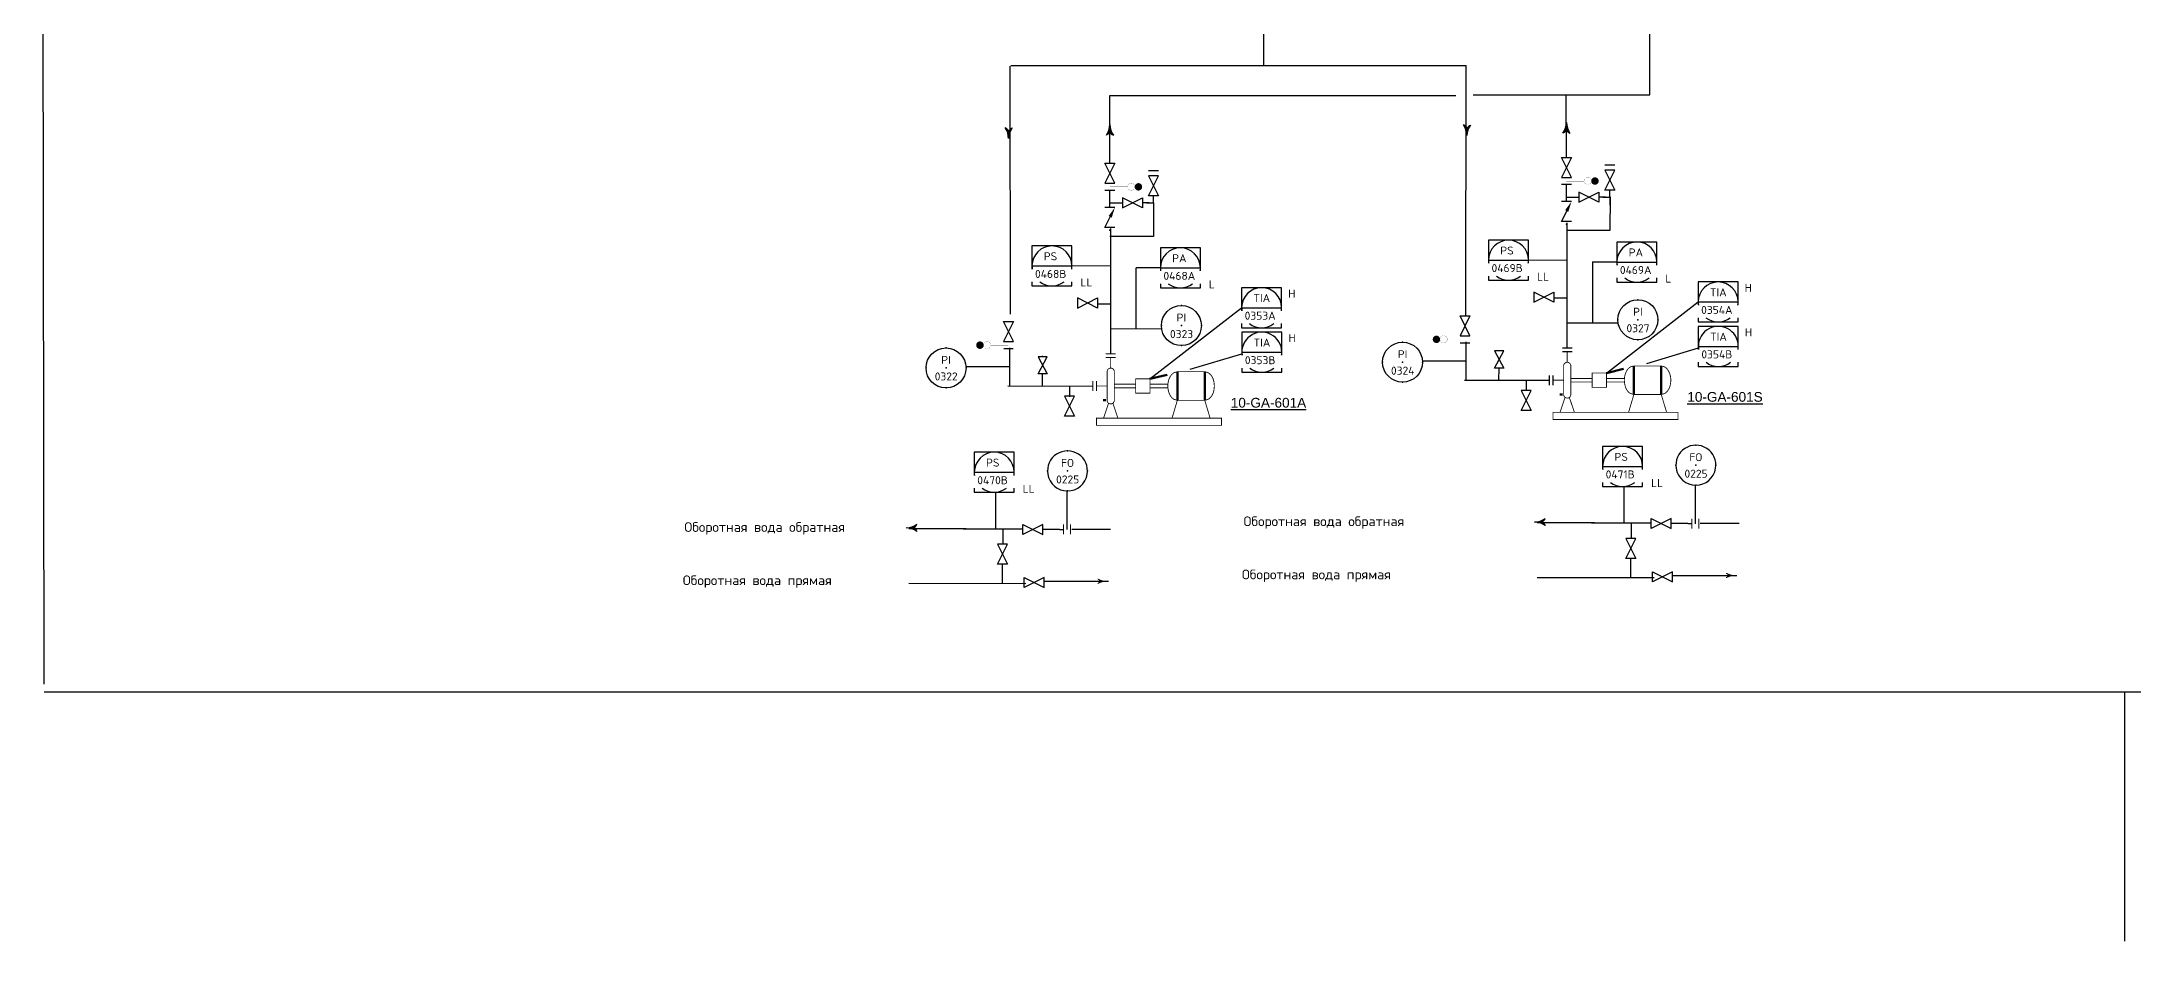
# Model space of a CAD drawing. Extents: x 71 to 279, y 48 to 143.
# Drawn here: x 143.11 to 175.43, y 48.41 to 62.29 of the extents above; entities that cross this region are included whole.
import ezdxf
from ezdxf.enums import TextEntityAlignment as Align

# ---------------------------------------------------------------- set-up
doc = ezdxf.new("R2010")
doc.units = 0
doc.header["$MEASUREMENT"] = 0
doc.linetypes.add('SDASH', pattern=[0.09375, 0.046875, -0.046875])
doc.layers.get('0').update_dxf_attribs({"linetype": 'CONTINUOUS'})
for name, color, linetype in [('IN-ATTRIBS', 7, 'CONTINUOUS'), ('IN-INST-TAP', 7, 'CONTINUOUS'), ('IN-INSTRUMENT', 7, 'SDASH'), ('IN-MAJ-PROC', 7, 'CONTINUOUS'), ('IN-MIN-PROC', 7, 'CONTINUOUS'), ('IN-TEXT', 51, 'CONTINUOUS')]:
    doc.layers.add(name, color=color, linetype=linetype)
doc.styles.add('ATTRIBS', font='SIMPLEX', dxfattribs={"width": 0.8, "height": 0.125})
doc.styles.add('HELV', font='HELV', dxfattribs={"height": 0.15})
doc.styles.add('NARROW', font='simplex', dxfattribs={"width": 0.75, "height": 0.1})
doc.styles.add('S1', font='SIMPLEX.shx')
doc.styles.add('SIMPLEX', font='SIMPLEX')

# ---------------------------------------------------------------- blocks, each defined once
blk = doc.blocks.new('BUBTEXT')
at = {"layer": 'IN-ATTRIBS'}
for p in [(-0.25, 0), (0, 0.25), (0, 0), (0.25, 0), (0, -0.25)]:
    blk.add_point(p, dxfattribs=at)
at = {"layer": 'IN-ATTRIBS', "flags": 1}
for tag, style, width, p in [('DWGNO', 'ATTRIBS', 0.8, (0.003, 0.447)), ('IDNUM', 'ATTRIBS', 0.8, (0.009, 0.584)), ('FILENO', 'ATTRIBS', 0.8, (-0.003, 0.311)), ('LOC', 'ATTRIBS', 0.8, (-0.08, -0.422)), ('SIG', 'ATTRIBS', 0.8, (-0.087, -0.563)), ('INSTALL', 'ATTRIBS', 0.8, (-0.087, -0.699)), ('SERV', 'ATTRIBS', 0.8, (-0.083, -0.838)), ('DATE', 'ATTRIBS', 0.8, (-0.088, -0.969)), ('DES', 'NARROW', 0.75, (-0.087, -1.102)), ('CSYS', 'NARROW', 0.75, (-0.087, -1.243))]:
    blk.add_attdef(tag, text='', height=0.1, dxfattribs=dict(at, style=style, width=width)).set_placement(p, align=Align.CENTER)
at = {"layer": 'IN-ATTRIBS', "style": 'ATTRIBS', "flags": 1}
blk.add_attdef('SYSCDI', text='', height=0.1, dxfattribs=at).set_placement((-0.312, 0.312), align=Align.RIGHT)
at = {"layer": 'IN-ATTRIBS', "style": 'S1'}
for tag, p in [('XT', (0.324, 0.257)), ('A1', (0.323, 0.115)), ('A2', (0.323, -0.035)), ('A3', (0.323, -0.185)), ('RES', (0.323, -0.342))]:
    blk.add_attdef(tag, p, '', height=0.1, dxfattribs=at)
at = {"layer": 'IN-ATTRIBS', "style": 'ATTRIBS'}
blk.add_attdef('SYSCDV', text='', height=0.1, dxfattribs=at).set_placement((-0.312, 0.141), align=Align.RIGHT)
at = {"layer": 'IN-ATTRIBS', "style": 'S1'}
for tag, p in [('INSTTYPE', (0, 0.05)), ('TAGNUM', (0.002, -0.156)), ('MD', (0.402, -0.565)), ('SZ', (0.402, -0.696))]:
    blk.add_attdef(tag, text='', height=0.1, dxfattribs=at).set_placement(p, align=Align.CENTER)
blk = doc.blocks.new('PH35A')
blk.add_circle((0, 0), 0.25)
blk = doc.blocks.new('PE2')
for points in [[(0, 0, 0.150368), (0.188, 0.062, 0.150368)], [(0.125, 0, 0.206864), (0.188, 0.062, 0.206864)], [(0.125, 0, -0.206864), (0.188, -0.062, -0.206864)]]:
    blk.add_lwpolyline(points, format="xyb")
blk.add_arc((-0.008, -0.336), 0.336, 54.4623, 88.6678)
for points in [[(0, 0), (0.125, 0), (0.04, 0.003), (0.141, 0.008)], [(0, 0), (0.125, 0), (0.04, -0.003), (0.141, -0.008)], [(0.04, 0.003), (0.141, 0.008), (0.079, 0.011), (0.156, 0.019)], [(0.079, 0.011), (0.156, 0.019), (0.117, 0.024), (0.169, 0.031)], [(0.117, 0.024), (0.169, 0.031), (0.154, 0.041), (0.179, 0.046)], [(0.154, 0.041), (0.179, 0.046), (0.188, 0.062)], [(0.04, -0.003), (0.141, -0.008), (0.079, -0.011), (0.156, -0.019)], [(0.079, -0.011), (0.156, -0.019), (0.117, -0.024), (0.169, -0.031)], [(0.117, -0.024), (0.169, -0.031), (0.154, -0.041), (0.179, -0.046)], [(0.154, -0.041), (0.179, -0.046), (0.188, -0.062)]]:
    blk.add_solid(points)

msp = doc.modelspace()

# ---------------------------------------------------------------- linework, layer by layer
at = {"color": 7}
for p, q in [((143.151, 52.375), (143.114, 77.714)), ((160.023, 57.868, 0.76), (160.023, 58.807, 0.76)), ((167.452, 58.893, 0.76), (167.074, 58.893, 0.76)), ((167.076, 57.958, 0.76), (167.076, 58.897, 0.76)), ((160.399, 58.803, 0.76), (160.021, 58.803, 0.76)), ((157.846, 55.335, 0.76), (157.846, 54.776, 0.76)), ((167.554, 55.425, 0.76), (167.554, 54.865, 0.76))]:
    msp.add_line(p, q, dxfattribs=at)
at = {"color": 3}
for p, q in [((161.995, 61.924, 0.76), (162.014, 73.089, 0.76)), ((159.693, 60, 0.76), (159.539, 60, 0.76)), ((159.616, 59.808, 0.76), (159.81, 59.808, 0.76)), ((160.223, 59.808, 0.76), (160.112, 59.808, 0.76)), ((160.289, 59.808, 0.76), (160.289, 59.915, 0.76)), ((160.291, 59.811, 0.76), (160.289, 59.291, 0.76)), ((166.746, 60.09, 0.76), (166.591, 60.09, 0.76)), ((166.669, 59.898, 0.76), (166.863, 59.898, 0.76)), ((167.342, 59.898, 0.76), (167.342, 60.004, 0.76)), ((167.344, 59.901, 0.76), (167.342, 59.381, 0.76)), ((160.289, 59.291, 0.76), (159.616, 59.291, 0.76)), ((167.342, 59.381, 0.76), (166.669, 59.381, 0.76)), ((158.063, 57.572, 0.76), (158.063, 56.987, 0.76)), ((165.116, 57.661, 0.76), (165.116, 57.077, 0.76)), ((165.623, 57.261, 0.76), (165.622, 57.067, 0.76)), ((158.57, 57.171, 0.76), (158.569, 56.978, 0.76)), ((158.992, 56.98, 0.76), (158.992, 56.814, 0.76)), ((166.045, 57.069, 0.76), (166.045, 56.904, 0.76))]:
    msp.add_line(p, q, dxfattribs=at)
at = {"color": 2}
for p, q in [((160.366, 60.301, 0.76), (160.212, 60.301, 0.76)), ((167.419, 60.391, 0.76), (167.265, 60.391, 0.76)), ((166.746, 59.827, 0.76), (166.591, 59.827, 0.76)), ((159.693, 59.737, 0.76), (159.539, 59.737, 0.76)), ((165.559, 57.258, 0.76), (165.7, 57.523, 0.76)), ((165.7, 57.523, 0.76), (165.559, 57.523, 0.76)), ((165.559, 57.523, 0.76), (165.7, 57.258, 0.76)), ((165.629, 57.523, 0.76), (165.629, 57.534, 0.76)), ((158.647, 57.433, 0.76), (158.506, 57.433, 0.76)), ((158.506, 57.433, 0.76), (158.647, 57.168, 0.76)), ((158.506, 57.168, 0.76), (158.647, 57.433, 0.76)), ((158.576, 57.433, 0.76), (158.576, 57.444, 0.76)), ((165.7, 57.258, 0.76), (165.559, 57.258, 0.76)), ((158.647, 57.168, 0.76), (158.506, 57.168, 0.76))]:
    msp.add_line(p, q, dxfattribs=at)
at = {"color": 5}
for p, q in [((160.289, 59.808, 0.76), (160.289, 59.681, 0.76)), ((167.276, 59.898, 0.76), (167.165, 59.898, 0.76)), ((167.342, 59.898, 0.76), (167.342, 59.77, 0.76)), ((157.395, 54.777, 0.76), (156.509, 54.777, 0.76)), ((157.348, 54.777, 0.76), (158.261, 54.777, 0.76)), ((157.961, 54.78, 0.76), (157.962, 54.535, 0.76)), ((158.838, 54.765, 0.76), (158.585, 54.765, 0.76)), ((159.028, 54.771, 0.76), (159.627, 54.771, 0.76)), ((167.104, 54.867, 0.76), (166.217, 54.867, 0.76)), ((167.057, 54.867, 0.76), (167.97, 54.867, 0.76)), ((167.67, 54.87, 0.76), (167.671, 54.625, 0.76)), ((168.546, 54.855, 0.76), (168.294, 54.855, 0.76)), ((168.737, 54.861, 0.76), (169.336, 54.861, 0.76)), ((167.66, 54.313, 0.76), (167.658, 54.019, 0.76)), ((157.952, 54.223, 0.76), (157.949, 53.929, 0.76)), ((158.603, 53.965, 0.76), (159.596, 53.965, 0.76)), ((166.215, 54.025, 0.76), (168.027, 54.021, 0.76)), ((168.311, 54.055, 0.76), (169.304, 54.054, 0.76)), ((156.507, 53.935, 0.76), (158.319, 53.932, 0.76))]:
    msp.add_line(p, q, dxfattribs=at)
at = {"linetype": 'Continuous'}
for p, q in [((158.412, 58.834, 0.76), (159.03, 58.834, 0.76)), ((165.465, 58.923, 0.76), (166.083, 58.923, 0.76)), ((167.449, 58.894, 0.76), (168.067, 58.894, 0.76)), ((160.396, 58.804, 0.76), (161.014, 58.804, 0.76)), ((161.651, 58.189, 0.76), (162.269, 58.189, 0.76)), ((168.704, 58.278, 0.76), (169.322, 58.278, 0.76)), ((168.707, 57.592, 0.76), (169.325, 57.592, 0.76)), ((161.654, 57.502, 0.76), (162.272, 57.502, 0.76)), ((157.52, 55.648, 0.76), (158.138, 55.648, 0.76)), ((167.228, 55.737, 0.76), (167.846, 55.737, 0.76))]:
    msp.add_line(p, q, dxfattribs=at)
for p, q in [((160.235, 57.09, 0.76), (161.651, 58.189, 0.76)), ((167.288, 57.18, 0.76), (168.704, 58.278, 0.76)), ((160.416, 57.861, 0.76), (159.631, 57.858, 0.76)), ((167.468, 57.951, 0.76), (166.684, 57.948, 0.76)), ((167.91, 57.329, 0.76), (168.708, 57.568, 0.76)), ((160.858, 57.239, 0.76), (161.655, 57.479, 0.76)), ((158.957, 54.765, 0.76), (158.957, 55.359, 0.76)), ((168.665, 54.854, 0.76), (168.665, 55.448, 0.76))]:
    msp.add_line(p, q)
at = {"color": 6, "lineweight": 50}
for p, q in [((160.658, 57.201, 0.76), (160.658, 56.759, 0.76)), ((161.082, 56.759, 0.76), (161.082, 57.201, 0.76)), ((167.711, 57.29, 0.76), (167.711, 56.849, 0.76)), ((168.134, 56.849, 0.76), (168.134, 57.29, 0.76))]:
    msp.add_line(p, q, dxfattribs=at)
at = {"lineweight": 50}
for p, q in [((167.288, 57.18, 0.76), (167.552, 57.243, 0.76)), ((160.235, 57.09, 0.76), (160.499, 57.153, 0.76))]:
    msp.add_line(p, q, dxfattribs=at)
at = {"color": 5, "lineweight": 50}
for p, q in [((159.512, 56.759, 0.76), (159.554, 56.759, 0.76)), ((166.565, 56.849, 0.76), (166.607, 56.849, 0.76))]:
    msp.add_line(p, q, dxfattribs=at)
at = {"color": 6, "linetype": 'Continuous'}
msp.add_line((143.152, 52.259), (209.861, 52.255), dxfattribs=at)
at = {"color": 2, "elevation": 0.76}
for points in [[(166.746, 60.2), (166.591, 60.509), (166.746, 60.509), (166.591, 60.2)], [(159.693, 60.111), (159.539, 60.42), (159.693, 60.42), (159.539, 60.111)], [(160.212, 60.224), (160.366, 59.915), (160.212, 59.915), (160.366, 60.224)], [(167.265, 60.313), (167.419, 60.004), (167.265, 60.004), (167.419, 60.313)], [(159.81, 59.731), (160.119, 59.886), (160.119, 59.731), (159.81, 59.886)], [(166.863, 59.821), (167.172, 59.975), (167.172, 59.821), (166.863, 59.975)], [(159.113, 58.184), (159.422, 58.339), (159.422, 58.184), (159.113, 58.339)], [(166.166, 58.274), (166.475, 58.428), (166.475, 58.274), (166.166, 58.428)], [(158.126, 57.666), (157.972, 57.975), (158.126, 57.975), (157.972, 57.666)], [(165.179, 57.756), (165.025, 58.065), (165.179, 58.065), (165.025, 57.756)], [(165.968, 56.911), (166.122, 56.602), (165.968, 56.602), (166.122, 56.911)], [(158.915, 56.822), (159.069, 56.513), (158.915, 56.513), (159.069, 56.822)], [(168.287, 54.933), (167.978, 54.778), (167.978, 54.933), (168.287, 54.778)], [(158.578, 54.843), (158.269, 54.689), (158.269, 54.843), (158.578, 54.689)], [(167.589, 54.626), (167.743, 54.317), (167.589, 54.317), (167.743, 54.626)], [(157.88, 54.536), (158.035, 54.227), (157.88, 54.227), (158.035, 54.536)], [(158.601, 54.021), (158.292, 53.866), (158.292, 54.021), (158.601, 53.866)], [(168.309, 54.11), (168, 53.956), (168, 54.11), (168.309, 53.956)]]:
    msp.add_lwpolyline(points, close=True, dxfattribs=at)
for points, const_width in [([(159.947, 60.112, 1), (159.947, 59.999, 1)], 0.00221), ([(160.057, 60.084, 1), (160.057, 60.027, 1)], 0.0574), ([(167, 60.201, 1), (167, 60.089, 1)], 0.00221), ([(167.11, 60.174, 1), (167.11, 60.116, 1)], 0.0574), ([(157.608, 57.64, -1), (157.608, 57.582, -1)], 0.0574), ([(157.718, 57.667, -1), (157.718, 57.555, -1)], 0.00221), ([(164.661, 57.729, -1), (164.661, 57.672, -1)], 0.0574), ([(164.771, 57.757, -1), (164.771, 57.644, -1)], 0.00221)]:
    msp.add_lwpolyline(points, format="xyb", close=True, dxfattribs=dict(at, const_width=const_width))
at = {"color": 2, "lineweight": 15, "const_width": 0.00441, "elevation": 0.76}
for points in [[(166.945, 60.145), (166.669, 60.145)], [(159.892, 60.055), (159.616, 60.055)], [(157.773, 57.611), (158.049, 57.611)], [(164.826, 57.701), (165.102, 57.701)]]:
    msp.add_lwpolyline(points, dxfattribs=at)
at = {"color": 2, "elevation": 0.76}
for points in [[(159.693, 59.428), (159.539, 59.428), (159.62, 59.592)], [(166.746, 59.518), (166.591, 59.518), (166.673, 59.681)]]:
    msp.add_lwpolyline(points, dxfattribs=at)
at = {"elevation": 0.76}
for points in [[(159.03, 58.786), (159.03, 59.143), (158.412, 59.143), (158.412, 58.786)], [(166.083, 58.876), (166.083, 59.232), (165.465, 59.232), (165.465, 58.876)], [(168.067, 58.846), (168.067, 59.203), (167.449, 59.203), (167.449, 58.846)], [(161.014, 58.757), (161.014, 59.113), (160.396, 59.113), (160.396, 58.757)], [(158.412, 58.588), (158.412, 58.525), (159.03, 58.525), (159.03, 58.588)], [(160.396, 58.559), (160.396, 58.495), (161.014, 58.495), (161.014, 58.559)], [(162.269, 58.141), (162.269, 58.498), (161.651, 58.498), (161.651, 58.141)], [(165.465, 58.678), (165.465, 58.614), (166.083, 58.614), (166.083, 58.678)], [(167.449, 58.648), (167.449, 58.585), (168.067, 58.585), (168.067, 58.648)], [(169.322, 58.231), (169.322, 58.587), (168.704, 58.587), (168.704, 58.231)], [(161.651, 57.943), (161.651, 57.88), (162.269, 57.88), (162.269, 57.943)], [(168.704, 58.033), (168.704, 57.969), (169.322, 57.969), (169.322, 58.033)], [(169.325, 57.544), (169.325, 57.901), (168.707, 57.901), (168.707, 57.544)], [(162.272, 57.454), (162.272, 57.811), (161.654, 57.811), (161.654, 57.454)], [(161.654, 57.256), (161.654, 57.193), (162.272, 57.193), (162.272, 57.256)], [(168.707, 57.346), (168.707, 57.283), (169.325, 57.283), (169.325, 57.346)], [(158.138, 55.6), (158.138, 55.957), (157.52, 55.957), (157.52, 55.6)], [(167.846, 55.69), (167.846, 56.046), (167.228, 56.046), (167.228, 55.69)], [(157.52, 55.402), (157.52, 55.339), (158.138, 55.339), (158.138, 55.402)], [(167.228, 55.492), (167.228, 55.428), (167.846, 55.428), (167.846, 55.492)]]:
    msp.add_lwpolyline(points, dxfattribs=at)
at = {"color": 3, "const_width": 0.0185, "elevation": 0.76}
for points in [[(158.126, 57.556), (157.972, 57.556)], [(165.179, 57.645), (165.025, 57.645)], [(166.604, 57.566), (166.759, 57.566)], [(159.551, 57.476), (159.706, 57.476)], [(166.405, 56.992), (166.405, 57.147)]]:
    msp.add_lwpolyline(points, dxfattribs=at)
at = {"color": 6, "lineweight": 50, "elevation": 0.76}
for points, const_width in [([(166.604, 57.511), (166.759, 57.511)], 0.0185), ([(166.681, 57.345), (166.681, 57.511)], 0.0132), ([(159.551, 57.421), (159.706, 57.421)], 0.0185), ([(159.628, 57.256), (159.628, 57.421)], 0.0132), ([(159.408, 56.903), (159.408, 57.057)], 0.0185), ([(159.573, 56.98), (159.408, 56.98)], 0.0132), ([(159.684, 57.007), (160.015, 57.007)], 0.0132), ([(159.684, 56.952), (160.015, 56.952)], 0.0132), ([(160.516, 57.007), (160.235, 57.007)], 0.0132), ([(160.516, 56.952), (160.235, 56.952)], 0.0132), ([(166.461, 56.992), (166.461, 57.147)], 0.0185), ([(166.626, 57.069), (166.461, 57.069)], 0.0132), ([(166.737, 57.097), (167.068, 57.097)], 0.0132), ([(166.737, 57.042), (167.068, 57.042)], 0.0132), ([(167.569, 57.097), (167.288, 57.097)], 0.0132), ([(167.569, 57.042), (167.288, 57.042)], 0.0132), ([(159.595, 56.715), (159.518, 56.483)], 0.0132), ([(159.662, 56.715), (159.739, 56.483)], 0.0132), ([(160.658, 56.759), (160.576, 56.483)], 0.0132), ([(161.082, 56.759), (161.164, 56.483)], 0.0132), ([(166.648, 56.804), (166.571, 56.573)], 0.0132), ([(166.714, 56.804), (166.792, 56.573)], 0.0132), ([(167.711, 56.849), (167.629, 56.573)], 0.0132), ([(168.134, 56.849), (168.217, 56.573)], 0.0132)]:
    msp.add_lwpolyline(points, dxfattribs=dict(at, const_width=const_width))
at = {"color": 6, "lineweight": 50, "const_width": 0.0132, "elevation": 0.76}
for points in [[(159.573, 57.201), (159.573, 56.759, 1), (159.684, 56.759), (159.684, 57.201, 1)], [(160.658, 57.201), (160.606, 57.185, 0.107118), (160.554, 57.136, 0.079807), (160.523, 57.068, 0.067453), (160.511, 56.98, 0.067453), (160.523, 56.892, 0.079807), (160.554, 56.824, 0.107118), (160.606, 56.774), (160.658, 56.759), (161.082, 56.759), (161.134, 56.774, 0.107118), (161.186, 56.824, 0.079807), (161.217, 56.892, 0.067453), (161.229, 56.98, 0.067453), (161.217, 57.068, 0.079807), (161.186, 57.136, 0.107118), (161.134, 57.185), (161.082, 57.201)], [(166.626, 57.29), (166.626, 56.849, 1), (166.737, 56.849), (166.737, 57.29, 1)], [(167.711, 57.29), (167.659, 57.275, 0.107118), (167.607, 57.225, 0.079807), (167.576, 57.157, 0.067453), (167.564, 57.069, 0.067453), (167.576, 56.982, 0.079807), (167.607, 56.913, 0.107118), (167.659, 56.864), (167.711, 56.849), (168.134, 56.849), (168.187, 56.864, 0.107118), (168.238, 56.913, 0.079807), (168.27, 56.982, 0.067453), (168.282, 57.069, 0.067453), (168.27, 57.157, 0.079807), (168.238, 57.225, 0.107118), (168.187, 57.275), (168.134, 57.29)]]:
    msp.add_lwpolyline(points, format="xyb", close=True, dxfattribs=at)
at = {"color": 2, "const_width": 0.0185, "elevation": 0.76}
for points in [[(159.353, 56.903), (159.353, 57.057)], [(168.607, 54.932), (168.607, 54.778)], [(168.715, 54.932), (168.715, 54.778)], [(158.898, 54.843), (158.898, 54.688)], [(159.007, 54.843), (159.007, 54.688)]]:
    msp.add_lwpolyline(points, dxfattribs=at)
at = {"color": 6, "lineweight": 50, "const_width": 0.0132, "elevation": 0.76}
for points in [[(160.015, 56.869), (160.235, 56.869), (160.235, 57.09), (160.015, 57.09)], [(167.068, 56.959), (167.288, 56.959), (167.288, 57.18), (167.068, 57.18)], [(166.461, 56.462), (168.392, 56.462), (168.392, 56.573), (166.461, 56.573)], [(159.408, 56.373), (161.339, 56.373), (161.339, 56.483), (159.408, 56.483)]]:
    msp.add_lwpolyline(points, close=True, dxfattribs=at)
at = {"color": 5, "elevation": 0.76}
for points in [[(166.177, 54.879, 0.150368), (166.343, 54.934, 0.150368)], [(166.288, 54.879, 0.206864), (166.343, 54.934, 0.206864)], [(156.469, 54.79, 0.150368), (156.634, 54.845, 0.150368)], [(156.579, 54.79, 0.206864), (156.634, 54.845, 0.206864)], [(156.579, 54.79, -0.206864), (156.634, 54.734, -0.206864)], [(166.288, 54.879, -0.206864), (166.343, 54.824, -0.206864)]]:
    msp.add_lwpolyline(points, format="xyb", dxfattribs=at)
for centre, start, end in [((158.721, 58.834, 0.76), 0.2997, 179.7006), ((165.774, 58.923, 0.76), 0.2997, 179.7006), ((167.758, 58.894, 0.76), 0.2997, 179.7006), ((158.721, 58.834, 0.76), 179.7006, 188.8471), ((158.721, 58.834, 0.76), 351.1529, 0.2997), ((160.705, 58.804, 0.76), 0.2997, 179.7006), ((165.774, 58.923, 0.76), 179.7006, 188.8471), ((165.774, 58.923, 0.76), 351.1529, 0.2997), ((167.758, 58.894, 0.76), 179.7006, 188.8471), ((167.758, 58.894, 0.76), 351.1529, 0.2997), ((158.721, 58.834, 0.76), 232.6037, 307.3963), ((160.705, 58.804, 0.76), 179.7006, 188.8471), ((160.705, 58.804, 0.76), 232.6037, 307.3963), ((160.705, 58.804, 0.76), 351.1529, 0.2997), ((161.96, 58.189, 0.76), 0.2997, 179.7006), ((165.774, 58.923, 0.76), 232.6037, 307.3963), ((167.758, 58.894, 0.76), 232.6037, 307.3963), ((169.013, 58.278, 0.76), 0.2997, 179.7006), ((161.96, 58.189, 0.76), 179.7006, 188.8471), ((161.96, 58.189, 0.76), 351.1529, 0.2997), ((169.013, 58.278, 0.76), 179.7006, 188.8471), ((169.013, 58.278, 0.76), 351.1529, 0.2997), ((161.96, 58.189, 0.76), 232.6037, 307.3963), ((169.016, 57.592, 0.76), 0.2997, 188.8471), ((169.013, 58.278, 0.76), 232.6037, 307.3963), ((161.963, 57.502, 0.76), 0.2997, 188.8471), ((169.016, 57.592, 0.76), 179.7006, 188.8471), ((169.016, 57.592, 0.76), 351.1529, 0.2997), ((161.963, 57.502, 0.76), 179.7006, 188.8471), ((161.963, 57.502, 0.76), 232.6037, 307.3963), ((161.963, 57.502, 0.76), 351.1529, 0.2997), ((169.016, 57.592, 0.76), 232.6037, 307.3963), ((157.829, 55.648, 0.76), 0.2997, 179.7006), ((158.961, 55.668, 0.76), 351.1529, 188.8471), ((167.537, 55.737, 0.76), 0.2997, 179.7006), ((168.669, 55.757, 0.76), 351.1529, 188.8471), ((157.829, 55.648, 0.76), 179.7006, 188.8471), ((157.829, 55.648, 0.76), 351.1529, 0.2997), ((158.961, 55.668, 0.76), 188.8471, 351.1529), ((167.537, 55.737, 0.76), 179.7006, 188.8471), ((167.537, 55.737, 0.76), 351.1529, 0.2997), ((168.669, 55.757, 0.76), 188.8471, 351.1529), ((157.829, 55.648, 0.76), 232.6037, 307.3963), ((167.537, 55.737, 0.76), 232.6037, 307.3963)]:
    msp.add_arc(centre, 0.309, start, end)
at = {"color": 5}
for centre in [(156.462, 54.493, 0.76), (166.17, 54.583, 0.76)]:
    msp.add_arc(centre, 0.297, 54.4623, 88.6678, dxfattribs=at)
at = {"color": 2}
for points in [[(166.697, 59.667, 0.76), (166.746, 59.827, 0.76), (166.649, 59.694, 0.76)], [(159.644, 59.578, 0.76), (159.693, 59.737, 0.76), (159.596, 59.605, 0.76)]]:
    msp.add_solid(points, dxfattribs=at)
at = {"color": 5}
for points in [[(166.313, 54.916, 0.76), (166.336, 54.92, 0.76), (166.343, 54.934, 0.76)], [(156.469, 54.79, 0.76), (156.579, 54.79, 0.76), (156.504, 54.793, 0.76), (156.594, 54.797, 0.76)], [(156.469, 54.79, 0.76), (156.579, 54.79, 0.76), (156.504, 54.787, 0.76), (156.594, 54.783, 0.76)], [(156.504, 54.793, 0.76), (156.594, 54.797, 0.76), (156.539, 54.8, 0.76), (156.607, 54.806, 0.76)], [(156.504, 54.787, 0.76), (156.594, 54.783, 0.76), (156.539, 54.78, 0.76), (156.607, 54.773, 0.76)], [(156.539, 54.8, 0.76), (156.607, 54.806, 0.76), (156.572, 54.811, 0.76), (156.618, 54.817, 0.76)], [(156.539, 54.78, 0.76), (156.607, 54.773, 0.76), (156.572, 54.768, 0.76), (156.618, 54.762, 0.76)], [(156.572, 54.811, 0.76), (156.618, 54.817, 0.76), (156.604, 54.826, 0.76), (156.627, 54.83, 0.76)], [(156.572, 54.768, 0.76), (156.618, 54.762, 0.76), (156.604, 54.753, 0.76), (156.627, 54.749, 0.76)], [(156.604, 54.826, 0.76), (156.627, 54.83, 0.76), (156.634, 54.845, 0.76)], [(156.604, 54.753, 0.76), (156.627, 54.749, 0.76), (156.634, 54.734, 0.76)], [(166.177, 54.879, 0.76), (166.288, 54.879, 0.76), (166.212, 54.882, 0.76), (166.302, 54.886, 0.76)], [(166.177, 54.879, 0.76), (166.288, 54.879, 0.76), (166.212, 54.876, 0.76), (166.302, 54.872, 0.76)], [(166.212, 54.882, 0.76), (166.302, 54.886, 0.76), (166.247, 54.889, 0.76), (166.315, 54.896, 0.76)], [(166.212, 54.876, 0.76), (166.302, 54.872, 0.76), (166.247, 54.869, 0.76), (166.315, 54.863, 0.76)], [(166.247, 54.889, 0.76), (166.315, 54.896, 0.76), (166.281, 54.9, 0.76), (166.326, 54.907, 0.76)], [(166.247, 54.869, 0.76), (166.315, 54.863, 0.76), (166.281, 54.858, 0.76), (166.326, 54.851, 0.76)], [(166.281, 54.9, 0.76), (166.326, 54.907, 0.76), (166.313, 54.916, 0.76), (166.336, 54.92, 0.76)], [(166.281, 54.858, 0.76), (166.326, 54.851, 0.76), (166.313, 54.843, 0.76), (166.336, 54.838, 0.76)], [(166.313, 54.843, 0.76), (166.336, 54.838, 0.76), (166.343, 54.824, 0.76)], [(159.476, 53.986, 0.76), (159.43, 53.993, 0.76), (159.444, 54.001, 0.76), (159.421, 54.006, 0.76)], [(159.509, 53.975, 0.76), (159.442, 53.982, 0.76), (159.476, 53.986, 0.76), (159.43, 53.993, 0.76)], [(159.544, 53.968, 0.76), (159.455, 53.972, 0.76), (159.509, 53.975, 0.76), (159.442, 53.982, 0.76)], [(159.544, 53.962, 0.76), (159.455, 53.958, 0.76), (159.509, 53.955, 0.76), (159.442, 53.949, 0.76)], [(159.579, 53.965, 0.76), (159.469, 53.965, 0.76), (159.544, 53.968, 0.76), (159.455, 53.972, 0.76)], [(159.579, 53.965, 0.76), (159.469, 53.965, 0.76), (159.544, 53.962, 0.76), (159.455, 53.958, 0.76)], [(169.184, 54.076, 0.76), (169.139, 54.082, 0.76), (169.152, 54.091, 0.76), (169.129, 54.095, 0.76)], [(169.184, 54.033, 0.76), (169.139, 54.027, 0.76), (169.152, 54.018, 0.76), (169.129, 54.014, 0.76)], [(169.218, 54.065, 0.76), (169.15, 54.071, 0.76), (169.184, 54.076, 0.76), (169.139, 54.082, 0.76)], [(169.218, 54.045, 0.76), (169.15, 54.038, 0.76), (169.184, 54.033, 0.76), (169.139, 54.027, 0.76)], [(169.253, 54.058, 0.76), (169.163, 54.062, 0.76), (169.218, 54.065, 0.76), (169.15, 54.071, 0.76)], [(169.253, 54.052, 0.76), (169.163, 54.048, 0.76), (169.218, 54.045, 0.76), (169.15, 54.038, 0.76)], [(169.288, 54.055, 0.76), (169.177, 54.055, 0.76), (169.253, 54.058, 0.76), (169.163, 54.062, 0.76)], [(169.288, 54.055, 0.76), (169.177, 54.055, 0.76), (169.253, 54.052, 0.76), (169.163, 54.048, 0.76)], [(159.476, 53.944, 0.76), (159.43, 53.937, 0.76), (159.444, 53.929, 0.76), (159.421, 53.924, 0.76)], [(159.509, 53.955, 0.76), (159.442, 53.949, 0.76), (159.476, 53.944, 0.76), (159.43, 53.937, 0.76)]]:
    msp.add_solid(points, dxfattribs=at)
at = {"layer": 'IN-ATTRIBS', "color": 2}
for p in [(166.669, 59.477, 0.76), (159.616, 59.388, 0.76)]:
    msp.add_point(p, dxfattribs=at)
at = {"layer": 'IN-INST-TAP', "color": 3}
for p, q in [((160.179, 59.808, 0.76), (160.289, 59.808, 0.76)), ((167.232, 59.898, 0.76), (167.342, 59.898, 0.76))]:
    msp.add_line(p, q, dxfattribs=at)
at = {"layer": 'IN-INST-TAP', "color": 7}
for p, q in [((159.631, 58.831, 0.76), (159.035, 58.836, 0.76)), ((166.684, 58.92, 0.76), (166.088, 58.925, 0.76)), ((158.062, 57.275, 0.76), (157.397, 57.276, 0.76)), ((165.115, 57.365, 0.76), (164.45, 57.365, 0.76))]:
    msp.add_line(p, q, dxfattribs=at)
at = {"layer": 'IN-MAJ-PROC', "color": 3}
for p, q in [((167.958, 61.476, 0.76), (167.962, 64.351, 0.76)), ((158.081, 58.087, 0.76), (158.077, 61.919, 0.76)), ((158.083, 61.929, 0.76), (165.118, 61.929, 0.76)), ((165.113, 58.074, 0.76), (165.118, 61.929, 0.76)), ((159.615, 61.468, 0.76), (164.96, 61.466, 0.76)), ((159.616, 60.42, 0.76), (159.615, 61.468, 0.76)), ((165.23, 61.474, 0.76), (167.958, 61.476, 0.76)), ((166.669, 60.509, 0.76), (166.665, 61.473, 0.76)), ((159.616, 59.737, 0.76), (159.616, 59.924, 0.76)), ((166.669, 59.827, 0.76), (166.669, 60.014, 0.76)), ((166.681, 57.897, 0.76), (166.682, 59.502, 0.76)), ((159.628, 57.807, 0.76), (159.629, 59.412, 0.76)), ((166.681, 57.566, 0.76), (166.681, 57.897, 0.76)), ((159.628, 57.476, 0.76), (159.628, 57.807, 0.76)), ((158.04, 56.982, 0.76), (159.353, 56.98, 0.76)), ((165.093, 57.071, 0.76), (166.405, 57.069, 0.76))]:
    msp.add_line(p, q, dxfattribs=at)
at = {"layer": 'IN-MAJ-PROC', "color": 7}
for p, q in [((159.616, 59.924, 0.76), (159.616, 60, 0.76)), ((166.669, 60.014, 0.76), (166.669, 60.09, 0.76))]:
    msp.add_line(p, q, dxfattribs=at)
at = {"layer": 'IN-MIN-PROC', "color": 3}
for p, q in [((159.422, 58.25, 0.76), (159.629, 58.25, 0.76)), ((166.474, 58.34, 0.76), (166.682, 58.34, 0.76))]:
    msp.add_line(p, q, dxfattribs=at)
at = {"layer": 'IN-MIN-PROC', "color": 7}
for p, q in [((158.838, 54.765, 0.76), (158.898, 54.765, 0.76)), ((168.546, 54.855, 0.76), (168.607, 54.855, 0.76))]:
    msp.add_line(p, q, dxfattribs=at)
at = {"layer": 'IN-MIN-PROC', "color": 4, "linetype": 'Continuous'}
msp.add_line((175.293, 52.255), (175.293, 48.407), dxfattribs=at)

# ---------------------------------------------------------------- block references
at = {"linetype": 'Continuous', "xscale": 1.236018633682005, "yscale": 1.236018633682005, "zscale": 1.236018633682}
for p, values in [((160.72, 57.913, 0.76), {'INSTTYPE': 'PI', 'TAGNUM': '0323'}), ((167.773, 58.003, 0.76), {'INSTTYPE': 'PI', 'TAGNUM': '0327'}), ((158.961, 55.668, 0.76), {'INSTTYPE': 'FO', 'TAGNUM': '0225'}), ((168.669, 55.757, 0.76), {'INSTTYPE': 'FO', 'TAGNUM': '0225'})]:
    msp.add_blockref('BUBTEXT', p, dxfattribs=at).add_auto_attribs(values)
at = {"layer": 'IN-INSTRUMENT', "color": 7, "xscale": 1.236018633682005, "yscale": 1.236018633682005, "zscale": 1.236018633682}
for p, values in [((157.084, 57.259, 0.76), {'INSTTYPE': 'PI', 'TAGNUM': '0322'}), ((164.137, 57.348, 0.76), {'INSTTYPE': 'PI', 'TAGNUM': '0324'})]:
    msp.add_blockref('BUBTEXT', p, dxfattribs=at).add_auto_attribs(values)
at = {"layer": 'IN-MAJ-PROC', "color": 3, "xscale": 0.88287045263, "yscale": 0.88287045263, "zscale": 0.88287045263}
for p, rotation in [((158.05, 60.8, 0.76), 88.94006895926694), ((159.616, 61.018, 0.76), 270), ((165.129, 60.846, 0.76), 88.26591755534251), ((166.669, 61.051, 0.76), 270)]:
    msp.add_blockref('PE2', p, dxfattribs=dict(at, rotation=rotation))
at = {"layer": 'IN-MAJ-PROC', "color": 7, "xscale": 1.236018633682005, "yscale": 1.236018633682005, "zscale": 1.236018633682}
for p in [(160.72, 57.913, 0.76), (167.773, 58.003, 0.76), (157.084, 57.259, 0.76), (164.137, 57.348, 0.76)]:
    msp.add_blockref('PH35A', p, dxfattribs=at)

# ---------------------------------------------------------------- texts
at = {"style": 'SIMPLEX'}
for s, height, p in [('PS', 0.1236, (165.647, 59.01, 0.76)), ('PS', 0.1236, (158.594, 58.921, 0.76)), ('PA', 0.1236, (160.578, 58.891, 0.76)), ('0469B', 0.1236, (165.512, 58.739, 0.76)), ('0469A', 0.1236, (167.495, 58.709, 0.76)), ('PA', 0.1236, (167.631, 58.981, 0.76)), ('0468B', 0.1236, (158.459, 58.649, 0.76)), ('LL', 0.1236, (159.161, 58.517, 0.76)), ('0468A', 0.1236, (160.443, 58.619, 0.76)), ('L', 0.124, (161.144, 58.488, 0.76)), ('LL', 0.1236, (166.214, 58.607, 0.76)), ('L', 0.124, (168.197, 58.577, 0.76)), ('TIA', 0.1236, (168.886, 58.365, 0.76)), ('H', 0.124, (169.423, 58.433, 0.76)), ('TIA', 0.1236, (161.833, 58.276, 0.76)), ('H', 0.124, (162.37, 58.344, 0.76)), ('0354A', 0.1236, (168.75, 58.093, 0.76)), ('0353A', 0.1236, (161.698, 58.004, 0.76)), ('H', 0.124, (169.427, 57.747, 0.76)), ('TIA', 0.1236, (161.836, 57.589, 0.76)), ('H', 0.124, (162.374, 57.657, 0.76)), ('0354B', 0.1236, (168.754, 57.407, 0.76)), ('TIA', 0.1236, (168.889, 57.679, 0.76)), ('0353B', 0.1236, (161.701, 57.317, 0.76)), ('PS', 0.1236, (167.411, 55.824, 0.76)), ('0470B', 0.1236, (157.567, 55.463, 0.76)), ('PS', 0.1236, (157.702, 55.735, 0.76)), ('0471B', 0.1236, (167.275, 55.553, 0.76)), ('LL', 0.1236, (158.268, 55.331, 0.76)), ('LL', 0.1236, (167.977, 55.421, 0.76))]:
    msp.add_text(s, height=height, dxfattribs=at).set_placement(p)
at = {"layer": 'IN-TEXT', "color": 4, "style": 'HELV'}
for s, p in [('%%u10-GA-601S', (169.119, 56.737, 0.76)), ('%%u10-GA-601A', (162.066, 56.647, 0.76))]:
    msp.add_text(s, height=0.15, dxfattribs=at).set_placement(p, align=Align.CENTER)
at = {"layer": 'IN-TEXT', "color": 1, "style": 'SIMPLEX'}
for s, p in [('Оборотная вода обратная', (161.68, 54.816, 0.76)), ('Оборотная вода обратная', (153.041, 54.727, 0.76)), ('Оборотная вода прямая', (153.017, 53.905, 0.76)), ('Оборотная вода прямая', (161.655, 53.995, 0.76))]:
    msp.add_text(s, height=0.15, dxfattribs=at).set_placement(p)

doc.saveas('drawing.dxf')
